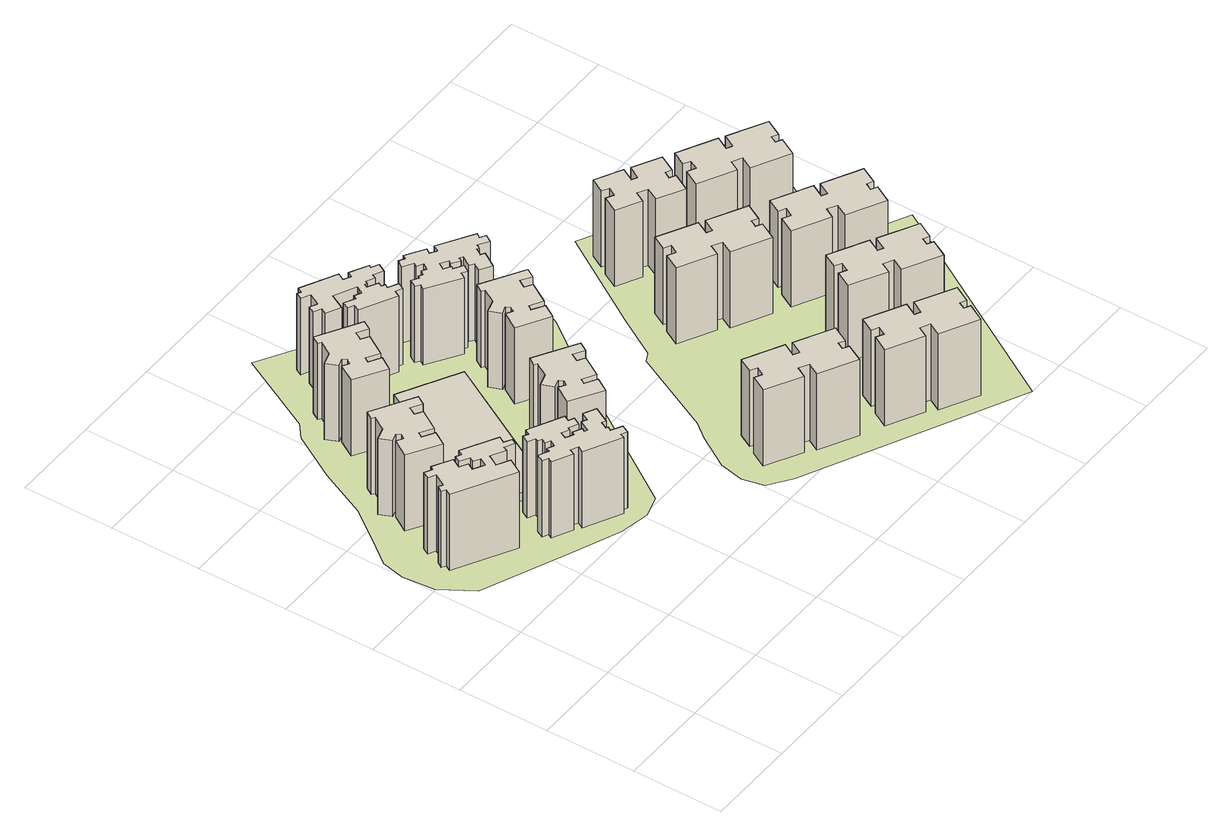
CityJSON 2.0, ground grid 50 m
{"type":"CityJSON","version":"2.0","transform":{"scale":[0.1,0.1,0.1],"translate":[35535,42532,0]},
"CityObjects":{
"building1":{"type":"Building","attributes":{"class":"1000","function":"1000","usage":"1000","roofType":"1000","measuredHeight":48,"storeysAboveGround":16,"storeysBelowGround":0,"landuse":"residential"},"geometry":[{"type":"Solid","lod":"1","boundaries":[[[[0,1,2,3]],[[3,2,4,5]],[[5,4,6,7]],[[7,6,8,9]],[[9,8,10,11]],[[11,10,12,13]],[[13,12,14,15]],[[15,14,16,17]],[[17,16,18,19]],[[19,18,20,21]],[[21,20,22,23]],[[23,22,24,25]],[[25,24,26,27]],[[27,26,28,29]],[[29,28,30,31]],[[31,30,32,33]],[[33,32,34,35]],[[35,34,36,37]],[[37,36,38,39]],[[39,38,40,41]],[[41,40,42,43]],[[43,42,44,45]],[[45,44,46,47]],[[47,46,48,49]],[[49,48,50,51]],[[51,50,52,53]],[[53,52,54,55]],[[55,54,56,57]],[[57,56,58,59]],[[59,58,60,61]],[[61,60,62,63]],[[63,62,1,0]],[[60,58,56,54,52,50,48,46,44,42,40,38,36,34,32,30,28,26,24,22,20,18,16,14,12,10,8,6,4,2,1,62]],[[7,9,11,13,15,17,19,21,23,25,27,29,31,33,35,37,39,41,43,45,47,49,51,53,55,57,59,61,63,0,3,5]]]]}]},
"building2":{"type":"Building","attributes":{"class":"1000","function":"1000","usage":"1000","roofType":"1000","measuredHeight":48,"storeysAboveGround":16,"storeysBelowGround":0,"landuse":"residential"},"geometry":[{"type":"Solid","lod":"1","boundaries":[[[[64,65,66,67]],[[67,66,68,69]],[[69,68,70,71]],[[71,70,72,73]],[[73,72,74,75]],[[75,74,76,77]],[[77,76,78,79]],[[79,78,80,81]],[[81,80,82,83]],[[83,82,84,85]],[[85,84,86,87]],[[87,86,88,89]],[[89,88,90,91]],[[91,90,92,93]],[[93,92,94,95]],[[95,94,96,97]],[[97,96,98,99]],[[99,98,100,101]],[[101,100,102,103]],[[103,102,104,105]],[[105,104,65,64]],[[102,100,98,96,94,92,90,88,86,84,82,80,78,76,74,72,70,68,66,65,104]],[[71,73,75,77,79,81,83,85,87,89,91,93,95,97,99,101,103,105,64,67,69]]]]}]},
"building3":{"type":"Building","attributes":{"class":"1000","function":"1000","usage":"1000","roofType":"1000","measuredHeight":48,"storeysAboveGround":16,"storeysBelowGround":0,"landuse":"residential"},"geometry":[{"type":"Solid","lod":"1","boundaries":[[[[106,107,108,109]],[[109,108,110,111]],[[111,110,112,113]],[[113,112,114,115]],[[115,114,116,117]],[[117,116,118,119]],[[119,118,120,121]],[[121,120,122,123]],[[123,122,124,125]],[[125,124,126,127]],[[127,126,128,129]],[[129,128,130,131]],[[131,130,132,133]],[[133,132,134,135]],[[135,134,136,137]],[[137,136,138,139]],[[139,138,140,141]],[[141,140,142,143]],[[143,142,144,145]],[[145,144,146,147]],[[147,146,148,149]],[[149,148,150,151]],[[151,150,152,153]],[[153,152,154,155]],[[155,154,156,157]],[[157,156,158,159]],[[159,158,160,161]],[[161,160,162,163]],[[163,162,164,165]],[[165,164,166,167]],[[167,166,168,169]],[[169,168,170,171]],[[171,170,172,173]],[[173,172,174,175]],[[175,174,176,177]],[[177,176,178,179]],[[179,178,180,181]],[[181,180,182,183]],[[183,182,184,185]],[[185,184,186,187]],[[187,186,188,189]],[[189,188,190,191]],[[191,190,192,193]],[[193,192,194,195]],[[195,194,196,197]],[[197,196,198,199]],[[199,198,107,106]],[[196,194,192,190,188,186,184,182,180,178,176,174,172,170,168,166,164,162,160,158,156,154,152,150,148,146,144,142,140,138,136,134,132,130,128,126,124,122,120,118,116,114,112,110,108,107,198]],[[113,115,117,119,121,123,125,127,129,131,133,135,137,139,141,143,145,147,149,151,153,155,157,159,161,163,165,167,169,171,173,175,177,179,181,183,185,187,189,191,193,195,197,199,106,109,111]]]]}]},
"building4":{"type":"Building","attributes":{"class":"1000","function":"1000","usage":"1000","roofType":"1000","measuredHeight":48,"storeysAboveGround":16,"storeysBelowGround":0,"landuse":"residential"},"geometry":[{"type":"Solid","lod":"1","boundaries":[[[[200,201,202,203]],[[203,202,204,205]],[[205,204,206,207]],[[207,206,208,209]],[[209,208,210,211]],[[211,210,212,213]],[[213,212,214,215]],[[215,214,216,217]],[[217,216,218,219]],[[219,218,220,221]],[[221,220,222,223]],[[223,222,224,225]],[[225,224,226,227]],[[227,226,228,229]],[[229,228,230,231]],[[231,230,232,233]],[[233,232,234,235]],[[235,234,236,237]],[[237,236,238,239]],[[239,238,240,241]],[[241,240,201,200]],[[238,236,234,232,230,228,226,224,222,220,218,216,214,212,210,208,206,204,202,201,240]],[[207,209,211,213,215,217,219,221,223,225,227,229,231,233,235,237,239,241,200,203,205]]]]}]},
"building5":{"type":"Building","attributes":{"class":"1000","function":"1610","usage":"1610","roofType":"1000","measuredHeight":5,"storeysAboveGround":2,"storeysBelowGround":0,"amenity":"parking","landuse":"residential","parking":"multi-storey"},"geometry":[{"type":"Solid","lod":"1","boundaries":[[[[242,243,244,245]],[[245,244,246,247]],[[247,246,248,249]],[[249,248,250,251]],[[251,250,252,253]],[[253,252,254,255]],[[255,254,256,257]],[[257,256,243,242]],[[254,252,250,248,246,244,243,256]],[[249,251,253,255,257,242,245,247]]]]}]},
"building6":{"type":"Building","attributes":{"class":"1000","function":"1000","usage":"1000","roofType":"1000","measuredHeight":48,"storeysAboveGround":16,"storeysBelowGround":0,"landuse":"residential"},"geometry":[{"type":"Solid","lod":"1","boundaries":[[[[258,259,260,261]],[[261,260,262,263]],[[263,262,264,265]],[[265,264,266,267]],[[267,266,268,269]],[[269,268,270,271]],[[271,270,272,273]],[[273,272,274,275]],[[275,274,276,277]],[[277,276,278,279]],[[279,278,280,281]],[[281,280,282,283]],[[283,282,284,285]],[[285,284,286,287]],[[287,286,288,289]],[[289,288,290,291]],[[291,290,292,293]],[[293,292,294,295]],[[295,294,296,297]],[[297,296,298,299]],[[299,298,259,258]],[[296,294,292,290,288,286,284,282,280,278,276,274,272,270,268,266,264,262,260,259,298]],[[265,267,269,271,273,275,277,279,281,283,285,287,289,291,293,295,297,299,258,261,263]]]]}]},
"building7":{"type":"Building","attributes":{"class":"1000","function":"1000","usage":"1000","roofType":"1000","measuredHeight":48,"storeysAboveGround":16,"storeysBelowGround":0,"landuse":"residential"},"geometry":[{"type":"Solid","lod":"1","boundaries":[[[[300,301,302,303]],[[303,302,304,305]],[[305,304,306,307]],[[307,306,308,309]],[[309,308,310,311]],[[311,310,312,313]],[[313,312,314,315]],[[315,314,316,317]],[[317,316,318,319]],[[319,318,320,321]],[[321,320,322,323]],[[323,322,324,325]],[[325,324,326,327]],[[327,326,328,329]],[[329,328,330,331]],[[331,330,332,333]],[[333,332,334,335]],[[335,334,336,337]],[[337,336,338,339]],[[339,338,340,341]],[[341,340,342,343]],[[343,342,344,345]],[[345,344,346,347]],[[347,346,348,349]],[[349,348,350,351]],[[351,350,352,353]],[[353,352,354,355]],[[355,354,356,357]],[[357,356,358,359]],[[359,358,360,361]],[[361,360,362,363]],[[363,362,364,365]],[[365,364,366,367]],[[367,366,368,369]],[[369,368,370,371]],[[371,370,372,373]],[[373,372,374,375]],[[375,374,376,377]],[[377,376,378,379]],[[379,378,380,381]],[[381,380,382,383]],[[383,382,384,385]],[[385,384,301,300]],[[382,380,378,376,374,372,370,368,366,364,362,360,358,356,354,352,350,348,346,344,342,340,338,336,334,332,330,328,326,324,322,320,318,316,314,312,310,308,306,304,302,301,384]],[[307,309,311,313,315,317,319,321,323,325,327,329,331,333,335,337,339,341,343,345,347,349,351,353,355,357,359,361,363,365,367,369,371,373,375,377,379,381,383,385,300,303,305]]]]}]},
"building8":{"type":"Building","attributes":{"class":"1000","function":"1000","usage":"1000","roofType":"1000","measuredHeight":48,"storeysAboveGround":16,"storeysBelowGround":0,"landuse":"residential"},"geometry":[{"type":"Solid","lod":"1","boundaries":[[[[386,387,388,389]],[[389,388,390,391]],[[391,390,392,393]],[[393,392,394,395]],[[395,394,396,397]],[[397,396,398,399]],[[399,398,400,401]],[[401,400,402,403]],[[403,402,404,405]],[[405,404,406,407]],[[407,406,408,409]],[[409,408,410,411]],[[411,410,412,413]],[[413,412,414,415]],[[415,414,416,417]],[[417,416,418,419]],[[419,418,420,421]],[[421,420,422,423]],[[423,422,424,425]],[[425,424,387,386]],[[422,420,418,416,414,412,410,408,406,404,402,400,398,396,394,392,390,388,387,424]],[[393,395,397,399,401,403,405,407,409,411,413,415,417,419,421,423,425,386,389,391]]]]}]},
"building9":{"type":"Building","attributes":{"class":"1000","function":"1000","usage":"1000","roofType":"1000","measuredHeight":48,"storeysAboveGround":16,"storeysBelowGround":0,"landuse":"residential"},"geometry":[{"type":"Solid","lod":"1","boundaries":[[[[426,427,428,429]],[[429,428,430,431]],[[431,430,432,433]],[[433,432,434,435]],[[435,434,436,437]],[[437,436,438,439]],[[439,438,440,441]],[[441,440,442,443]],[[443,442,444,445]],[[445,444,446,447]],[[447,446,448,449]],[[449,448,450,451]],[[451,450,452,453]],[[453,452,454,455]],[[455,454,456,457]],[[457,456,458,459]],[[459,458,460,461]],[[461,460,462,463]],[[463,462,464,465]],[[465,464,466,467]],[[467,466,427,426]],[[464,462,460,458,456,454,452,450,448,446,444,442,440,438,436,434,432,430,428,427,466]],[[433,435,437,439,441,443,445,447,449,451,453,455,457,459,461,463,465,467,426,429,431]]]]}]},
"building10":{"type":"Building","attributes":{"class":"1000","function":"1000","usage":"1000","roofType":"1000","measuredHeight":48,"storeysAboveGround":16,"storeysBelowGround":0,"landuse":"residential"},"geometry":[{"type":"Solid","lod":"1","boundaries":[[[[468,469,470,471]],[[471,470,472,473]],[[473,472,474,475]],[[475,474,476,477]],[[477,476,478,479]],[[479,478,480,481]],[[481,480,482,483]],[[483,482,484,485]],[[485,484,486,487]],[[487,486,488,489]],[[489,488,490,491]],[[491,490,492,493]],[[493,492,494,495]],[[495,494,496,497]],[[497,496,498,499]],[[499,498,500,501]],[[501,500,502,503]],[[503,502,504,505]],[[505,504,506,507]],[[507,506,508,509]],[[509,508,510,511]],[[511,510,512,513]],[[513,512,514,515]],[[515,514,516,517]],[[517,516,518,519]],[[519,518,520,521]],[[521,520,522,523]],[[523,522,524,525]],[[525,524,526,527]],[[527,526,528,529]],[[529,528,530,531]],[[531,530,532,533]],[[533,532,534,535]],[[535,534,536,537]],[[537,536,538,539]],[[539,538,540,541]],[[541,540,542,543]],[[543,542,544,545]],[[545,544,546,547]],[[547,546,548,549]],[[549,548,550,551]],[[551,550,552,553]],[[553,552,554,555]],[[555,554,556,557]],[[557,556,558,559]],[[559,558,560,561]],[[561,560,469,468]],[[558,556,554,552,550,548,546,544,542,540,538,536,534,532,530,528,526,524,522,520,518,516,514,512,510,508,506,504,502,500,498,496,494,492,490,488,486,484,482,480,478,476,474,472,470,469,560]],[[475,477,479,481,483,485,487,489,491,493,495,497,499,501,503,505,507,509,511,513,515,517,519,521,523,525,527,529,531,533,535,537,539,541,543,545,547,549,551,553,555,557,559,561,468,471,473]]]]}]},
"building11":{"type":"Building","attributes":{"class":"1000","function":"1000","usage":"1000","roofType":"1000","measuredHeight":48,"storeysAboveGround":16,"storeysBelowGround":0,"landuse":"residential"},"geometry":[{"type":"Solid","lod":"1","boundaries":[[[[562,563,564,565]],[[565,564,566,567]],[[567,566,568,569]],[[569,568,570,571]],[[571,570,572,573]],[[573,572,574,575]],[[575,574,576,577]],[[577,576,578,579]],[[579,578,580,581]],[[581,580,582,583]],[[583,582,584,585]],[[585,584,586,587]],[[587,586,588,589]],[[589,588,590,591]],[[591,590,592,593]],[[593,592,594,595]],[[595,594,596,597]],[[597,596,598,599]],[[599,598,600,601]],[[601,600,563,562]],[[598,596,594,592,590,588,586,584,582,580,578,576,574,572,570,568,566,564,563,600]],[[569,571,573,575,577,579,581,583,585,587,589,591,593,595,597,599,601,562,565,567]]]]}]},
"building12":{"type":"Building","attributes":{"class":"1000","function":"1000","usage":"1000","roofType":"1000","measuredHeight":48,"storeysAboveGround":16,"storeysBelowGround":0,"landuse":"residential"},"geometry":[{"type":"Solid","lod":"1","boundaries":[[[[602,603,604,605]],[[605,604,606,607]],[[607,606,608,609]],[[609,608,610,611]],[[611,610,612,613]],[[613,612,614,615]],[[615,614,616,617]],[[617,616,618,619]],[[619,618,620,621]],[[621,620,622,623]],[[623,622,624,625]],[[625,624,626,627]],[[627,626,628,629]],[[629,628,630,631]],[[631,630,632,633]],[[633,632,634,635]],[[635,634,636,637]],[[637,636,638,639]],[[639,638,640,641]],[[641,640,603,602]],[[638,636,634,632,630,628,626,624,622,620,618,616,614,612,610,608,606,604,603,640]],[[609,611,613,615,617,619,621,623,625,627,629,631,633,635,637,639,641,602,605,607]]]]}]},
"building13":{"type":"Building","attributes":{"class":"1000","function":"1000","usage":"1000","roofType":"1000","measuredHeight":48,"storeysAboveGround":16,"storeysBelowGround":0,"landuse":"residential"},"geometry":[{"type":"Solid","lod":"1","boundaries":[[[[642,643,644,645]],[[645,644,646,647]],[[647,646,648,649]],[[649,648,650,651]],[[651,650,652,653]],[[653,652,654,655]],[[655,654,656,657]],[[657,656,658,659]],[[659,658,660,661]],[[661,660,662,663]],[[663,662,664,665]],[[665,664,666,667]],[[667,666,668,669]],[[669,668,670,671]],[[671,670,672,673]],[[673,672,674,675]],[[675,674,676,677]],[[677,676,678,679]],[[679,678,680,681]],[[681,680,643,642]],[[678,676,674,672,670,668,666,664,662,660,658,656,654,652,650,648,646,644,643,680]],[[649,651,653,655,657,659,661,663,665,667,669,671,673,675,677,679,681,642,645,647]]]]}]},
"building14":{"type":"Building","attributes":{"class":"1000","function":"1000","usage":"1000","roofType":"1000","measuredHeight":48,"storeysAboveGround":16,"storeysBelowGround":0,"landuse":"residential"},"geometry":[{"type":"Solid","lod":"1","boundaries":[[[[682,683,684,685]],[[685,684,686,687]],[[687,686,688,689]],[[689,688,690,691]],[[691,690,692,693]],[[693,692,694,695]],[[695,694,696,697]],[[697,696,698,699]],[[699,698,700,701]],[[701,700,702,703]],[[703,702,704,705]],[[705,704,706,707]],[[707,706,708,709]],[[709,708,710,711]],[[711,710,712,713]],[[713,712,714,715]],[[715,714,716,717]],[[717,716,718,719]],[[719,718,720,721]],[[721,720,683,682]],[[718,716,714,712,710,708,706,704,702,700,698,696,694,692,690,688,686,684,683,720]],[[689,691,693,695,697,699,701,703,705,707,709,711,713,715,717,719,721,682,685,687]]]]}]},
"building15":{"type":"Building","attributes":{"class":"1000","function":"1000","usage":"1000","roofType":"1000","measuredHeight":48,"storeysAboveGround":16,"storeysBelowGround":0,"landuse":"residential"},"geometry":[{"type":"Solid","lod":"1","boundaries":[[[[722,723,724,725]],[[725,724,726,727]],[[727,726,728,729]],[[729,728,730,731]],[[731,730,732,733]],[[733,732,734,735]],[[735,734,736,737]],[[737,736,738,739]],[[739,738,740,741]],[[741,740,742,743]],[[743,742,744,745]],[[745,744,746,747]],[[747,746,748,749]],[[749,748,750,751]],[[751,750,752,753]],[[753,752,754,755]],[[755,754,756,757]],[[757,756,758,759]],[[759,758,760,761]],[[761,760,723,722]],[[758,756,754,752,750,748,746,744,742,740,738,736,734,732,730,728,726,724,723,760]],[[729,731,733,735,737,739,741,743,745,747,749,751,753,755,757,759,761,722,725,727]]]]}]},
"building16":{"type":"Building","attributes":{"class":"1000","function":"1000","usage":"1000","roofType":"1000","measuredHeight":48,"storeysAboveGround":16,"storeysBelowGround":0,"landuse":"residential"},"geometry":[{"type":"Solid","lod":"1","boundaries":[[[[762,763,764,765]],[[765,764,766,767]],[[767,766,768,769]],[[769,768,770,771]],[[771,770,772,773]],[[773,772,774,775]],[[775,774,776,777]],[[777,776,778,779]],[[779,778,780,781]],[[781,780,782,783]],[[783,782,784,785]],[[785,784,786,787]],[[787,786,788,789]],[[789,788,790,791]],[[791,790,792,793]],[[793,792,794,795]],[[795,794,796,797]],[[797,796,798,799]],[[799,798,800,801]],[[801,800,763,762]],[[798,796,794,792,790,788,786,784,782,780,778,776,774,772,770,768,766,764,763,800]],[[769,771,773,775,777,779,781,783,785,787,789,791,793,795,797,799,801,762,765,767]]]]}]},
"landuse1":{"type":"LandUse","attributes":{"function":"1040","plot_ratio":3.4,"plot_area":25048.82,"landuse":"residential"},"geometry":[{"type":"MultiSurface","lod":"1","boundaries":[[[802,803,804,805,806,807,808,809,810,811,812,813,814,815,816,817,818,819]]]}]},
"landuse2":{"type":"LandUse","attributes":{"function":"1040","plot_ratio":3,"plot_area":27466.24,"landuse":"residential"},"geometry":[{"type":"MultiSurface","lod":"1","boundaries":[[[820,821,822,823,824,825,826,827,828,829,830,831,832,833]]]}]}
},
"vertices":[
[421,1570,480],[421,1570,0],[435,1594,0],[435,1594,480],[383,1623,0],[383,1623,480],[403,1658,0],[403,1658,480],[433,1641,0],[433,1641,480],[449,1669,0],[449,1669,480],[637,1564,0],[637,1564,480],[617,1530,0],[617,1530,480],[657,1507,0],[657,1507,480],[641,1478,0],[641,1478,480],[589,1507,0],[589,1507,480],[576,1483,0],[576,1483,480],[499,1526,0],[499,1526,480],[466,1467,0],[466,1467,480],[534,1429,0],[534,1429,480],[487,1347,0],[487,1347,480],[170,1526,0],[170,1526,480],[187,1557,0],[187,1557,480],[165,1570,0],[165,1570,480],[184,1602,0],[184,1602,480],[206,1589,0],[206,1589,480],[245,1656,0],[245,1656,480],[205,1678,0],[205,1678,480],[226,1715,0],[226,1715,480],[268,1692,0],[268,1692,480],[279,1712,0],[279,1712,480],[382,1654,0],[382,1654,480],[353,1603,0],[353,1603,480],[397,1578,0],[397,1578,480],[376,1541,0],[376,1541,480],[435,1508,0],[435,1508,480],[458,1550,0],[458,1550,480],
[369,2050,480],[369,2050,0],[415,2125,0],[415,2125,480],[398,2135,0],[398,2135,480],[425,2179,0],[425,2179,480],[652,2043,0],[652,2043,480],[622,1995,0],[622,1995,480],[564,2030,0],[564,2030,480],[538,1988,0],[538,1988,480],[579,1964,0],[579,1964,480],[511,1852,0],[511,1852,480],[442,1894,0],[442,1894,480],[426,1868,0],[426,1868,480],[490,1830,0],[490,1830,480],[445,1755,0],[445,1755,480],[276,1857,0],[276,1857,480],[334,1952,0],[334,1952,480],[370,1930,0],[370,1930,480],[385,1955,0],[385,1955,480],[372,1978,0],[372,1978,480],[328,1963,0],[328,1963,480],[301,2030,0],[301,2030,480],
[874,1338,480],[874,1338,0],[867,1324,0],[867,1324,480],[827,1345,0],[827,1345,480],[819,1330,0],[819,1330,480],[809,1310,0],[809,1310,480],[853,1287,0],[853,1287,480],[862,1305,0],[862,1305,480],[908,1281,0],[908,1281,480],[899,1263,0],[899,1263,480],[916,1254,0],[916,1254,480],[947,1312,0],[947,1312,480],[975,1297,0],[975,1297,480],[998,1339,0],[998,1339,480],[1063,1306,0],[1063,1306,480],[1016,1218,0],[1016,1218,480],[995,1230,0],[995,1230,480],[976,1193,0],[976,1193,480],[987,1187,0],[987,1187,480],[975,1165,0],[975,1165,480],[1033,1134,0],[1033,1134,480],[1011,1092,0],[1011,1092,480],[980,1108,0],[980,1108,480],[968,1084,0],[968,1084,480],[773,1185,0],[773,1185,480],[791,1220,0],[791,1220,480],[753,1240,0],[753,1240,480],[738,1211,0],[738,1211,480],[632,1266,0],[632,1266,480],[644,1287,0],[644,1287,480],[612,1304,0],[612,1304,480],[633,1345,0],[633,1345,480],[689,1317,0],[689,1317,480],[699,1337,0],[699,1337,480],[734,1319,0],[734,1319,480],[752,1353,0],[752,1353,480],[726,1366,0],[726,1366,480],[739,1391,0],[739,1391,480],[716,1403,0],[716,1403,480],[723,1417,0],[723,1417,480],[683,1438,0],[683,1438,480],[704,1479,0],[704,1479,480],[733,1464,0],[733,1464,480],[749,1494,0],[749,1494,480],[933,1398,0],[933,1398,480],[917,1368,0],[917,1368,480],[947,1353,0],[947,1353,480],[925,1312,0],[925,1312,480],
[659,2561,480],[659,2561,0],[705,2636,0],[705,2636,480],[688,2646,0],[688,2646,480],[715,2690,0],[715,2690,480],[941,2555,0],[941,2555,480],[912,2506,0],[912,2506,480],[853,2542,0],[853,2542,480],[828,2500,0],[828,2500,480],[869,2475,0],[869,2475,480],[801,2364,0],[801,2364,480],[732,2405,0],[732,2405,480],[716,2379,0],[716,2379,480],[780,2341,0],[780,2341,480],[734,2267,0],[734,2267,480],[566,2368,0],[566,2368,480],[624,2463,0],[624,2463,480],[659,2441,0],[659,2441,480],[674,2466,0],[674,2466,480],[662,2489,0],[662,2489,480],[618,2474,0],[618,2474,480],[591,2541,0],[591,2541,480],
[753,2171,50],[753,2171,0],[827,2130,0],[827,2130,50],[991,2422,0],[991,2422,50],[1316,2242,0],[1316,2242,50],[883,1468,0],[883,1468,50],[559,1647,0],[559,1647,50],[760,2006,0],[760,2006,50],[684,2048,0],[684,2048,50],
[1118,1640,480],[1118,1640,0],[1164,1714,0],[1164,1714,480],[1147,1725,0],[1147,1725,480],[1174,1769,0],[1174,1769,480],[1400,1633,0],[1400,1633,480],[1371,1585,0],[1371,1585,480],[1312,1620,0],[1312,1620,480],[1287,1578,0],[1287,1578,480],[1328,1554,0],[1328,1554,480],[1260,1442,0],[1260,1442,480],[1191,1484,0],[1191,1484,480],[1175,1458,0],[1175,1458,480],[1239,1420,0],[1239,1420,480],[1193,1345,0],[1193,1345,480],[1025,1447,0],[1025,1447,480],[1083,1542,0],[1083,1542,480],[1118,1520,0],[1118,1520,480],[1133,1545,0],[1133,1545,480],[1121,1568,0],[1121,1568,480],[1077,1553,0],[1077,1553,480],[1050,1620,0],[1050,1620,480],
[1180,2816,480],[1180,2816,0],[1280,2764,0],[1280,2764,480],[1273,2750,0],[1273,2750,480],[1312,2730,0],[1312,2730,480],[1287,2684,0],[1287,2684,480],[1234,2711,0],[1234,2711,480],[1223,2690,0],[1223,2690,480],[1177,2713,0],[1177,2713,480],[1168,2697,0],[1168,2697,480],[1157,2703,0],[1157,2703,480],[1147,2686,0],[1147,2686,480],[1204,2656,0],[1204,2656,480],[1193,2634,0],[1193,2634,480],[1212,2624,0],[1212,2624,480],[1201,2604,0],[1201,2604,480],[1255,2576,0],[1255,2576,480],[1236,2540,0],[1236,2540,480],[1199,2559,0],[1199,2559,480],[1182,2526,0],[1182,2526,480],[990,2625,0],[990,2625,480],[1007,2658,0],[1007,2658,480],[974,2675,0],[974,2675,480],[993,2712,0],[993,2712,480],[1053,2680,0],[1053,2680,480],[1063,2700,0],[1063,2700,480],[1100,2681,0],[1100,2681,480],[1112,2704,0],[1112,2704,480],[1121,2722,0],[1121,2722,480],[1004,2782,0],[1004,2782,480],[960,2699,0],[960,2699,480],[882,2739,0],[882,2739,480],[898,2770,0],[898,2770,480],[858,2790,0],[858,2790,480],[878,2827,0],[878,2827,480],[917,2807,0],[917,2807,480],[949,2869,0],[949,2869,480],[901,2894,0],[901,2894,480],[920,2929,0],[920,2929,480],[942,2918,0],[942,2918,480],[957,2945,0],[957,2945,480],[1148,2847,0],[1148,2847,480],[1127,2808,0],[1127,2808,480],[1166,2788,0],[1166,2788,480],
[1619,738,480],[1619,738,0],[1666,826,0],[1666,826,480],[1709,803,0],[1709,803,480],[1734,849,0],[1734,849,480],[1697,869,0],[1697,869,480],[1739,946,0],[1739,946,480],[1943,837,0],[1943,837,480],[1905,767,0],[1905,767,480],[1936,750,0],[1936,750,480],[1973,819,0],[1973,819,480],[2176,711,0],[2176,711,480],[2127,620,0],[2127,620,480],[2094,638,0],[2094,638,480],[2074,602,0],[2074,602,480],[2107,584,0],[2107,584,480],[2056,489,0],[2056,489,480],[1857,596,0],[1857,596,480],[1894,663,0],[1894,663,480],[1841,692,0],[1841,692,480],[1810,636,0],[1810,636,480],
[1402,2141,480],[1402,2141,0],[1448,2216,0],[1448,2216,480],[1431,2226,0],[1431,2226,480],[1458,2271,0],[1458,2271,480],[1685,2135,0],[1685,2135,480],[1655,2086,0],[1655,2086,480],[1597,2122,0],[1597,2122,480],[1571,2080,0],[1571,2080,480],[1612,2055,0],[1612,2055,480],[1544,1944,0],[1544,1944,480],[1475,1985,0],[1475,1985,480],[1459,1960,0],[1459,1960,480],[1523,1921,0],[1523,1921,480],[1478,1847,0],[1478,1847,480],[1309,1948,0],[1309,1948,480],[1367,2043,0],[1367,2043,480],[1403,2022,0],[1403,2022,480],[1418,2046,0],[1418,2046,480],[1405,2069,0],[1405,2069,480],[1361,2054,0],[1361,2054,480],[1334,2121,0],[1334,2121,480],
[1487,2428,480],[1487,2428,0],[1536,2398,0],[1536,2398,480],[1511,2358,0],[1511,2358,480],[1483,2376,0],[1483,2376,480],[1464,2347,0],[1464,2347,480],[1288,2458,0],[1288,2458,480],[1306,2486,0],[1306,2486,480],[1279,2503,0],[1279,2503,480],[1304,2543,0],[1304,2543,480],[1343,2519,0],[1343,2519,480],[1351,2532,0],[1351,2532,480],[1373,2518,0],[1373,2518,480],[1388,2542,0],[1388,2542,480],[1413,2526,0],[1413,2526,480],[1433,2559,0],[1433,2559,480],[1400,2579,0],[1400,2579,480],[1413,2599,0],[1413,2599,480],[1360,2632,0],[1360,2632,480],[1385,2671,0],[1385,2671,480],[1416,2652,0],[1416,2652,480],[1429,2673,0],[1429,2673,480],[1530,2609,0],[1530,2609,480],[1512,2582,0],[1512,2582,480],[1548,2559,0],[1548,2559,480],[1569,2592,0],[1569,2592,480],[1755,2476,0],[1755,2476,480],[1740,2452,0],[1740,2452,480],[1770,2434,0],[1770,2434,480],[1744,2394,0],[1744,2394,480],[1689,2429,0],[1689,2429,480],[1675,2407,0],[1675,2407,480],[1664,2414,0],[1664,2414,480],[1642,2379,0],[1642,2379,480],[1663,2366,0],[1663,2366,480],[1610,2283,0],[1610,2283,480],[1548,2322,0],[1548,2322,480],[1574,2362,0],[1574,2362,480],[1547,2380,0],[1547,2380,480],[1581,2435,0],[1581,2435,480],[1565,2445,0],[1565,2445,480],[1554,2428,0],[1554,2428,480],[1510,2455,0],[1510,2455,480],[1521,2472,0],[1521,2472,480],[1479,2499,0],[1479,2499,480],[1467,2480,0],[1467,2480,480],[1458,2466,0],[1458,2466,480],[1496,2442,0],[1496,2442,480],
[2180,432,480],[2180,432,0],[2228,520,0],[2228,520,480],[2271,497,0],[2271,497,480],[2296,543,0],[2296,543,480],[2258,563,0],[2258,563,480],[2300,641,0],[2300,641,480],[2504,532,0],[2504,532,480],[2466,461,0],[2466,461,480],[2497,445,0],[2497,445,480],[2535,514,0],[2535,514,480],[2738,405,0],[2738,405,480],[2689,315,0],[2689,315,480],[2655,333,0],[2655,333,480],[2636,297,0],[2636,297,480],[2669,279,0],[2669,279,480],[2617,184,0],[2617,184,480],[2418,290,0],[2418,290,480],[2455,358,0],[2455,358,480],[2402,386,0],[2402,386,480],[2372,330,0],[2372,330,480],
[2092,1568,480],[2092,1568,0],[2140,1655,0],[2140,1655,480],[2183,1632,0],[2183,1632,480],[2208,1678,0],[2208,1678,480],[2171,1698,0],[2171,1698,480],[2213,1776,0],[2213,1776,480],[2416,1667,0],[2416,1667,480],[2378,1596,0],[2378,1596,480],[2410,1580,0],[2410,1580,480],[2447,1649,0],[2447,1649,480],[2650,1540,0],[2650,1540,480],[2601,1450,0],[2601,1450,480],[2568,1468,0],[2568,1468,480],[2548,1432,0],[2548,1432,480],[2581,1414,0],[2581,1414,480],[2530,1319,0],[2530,1319,480],[2331,1425,0],[2331,1425,480],[2367,1493,0],[2367,1493,480],[2314,1521,0],[2314,1521,480],[2284,1465,0],[2284,1465,480],
[2452,835,480],[2452,835,0],[2499,922,0],[2499,922,480],[2543,899,0],[2543,899,480],[2568,945,0],[2568,945,480],[2530,965,0],[2530,965,480],[2572,1043,0],[2572,1043,480],[2776,934,0],[2776,934,480],[2738,863,0],[2738,863,480],[2769,847,0],[2769,847,480],[2806,916,0],[2806,916,480],[3010,807,0],[3010,807,480],[2961,717,0],[2961,717,480],[2927,735,0],[2927,735,480],[2907,699,0],[2907,699,480],[2941,681,0],[2941,681,480],[2889,586,0],[2889,586,480],[2690,692,0],[2690,692,480],[2727,760,0],[2727,760,480],[2674,788,0],[2674,788,480],[2644,732,0],[2644,732,480],
[2259,2038,480],[2259,2038,0],[2306,2125,0],[2306,2125,480],[2349,2102,0],[2349,2102,480],[2374,2148,0],[2374,2148,480],[2337,2169,0],[2337,2169,480],[2379,2246,0],[2379,2246,480],[2522,2170,0],[2522,2170,480],[2484,2100,0],[2484,2100,480],[2515,2083,0],[2515,2083,480],[2552,2151,0],[2552,2151,480],[2699,2072,0],[2699,2072,480],[2649,1980,0],[2649,1980,480],[2616,1998,0],[2616,1998,480],[2596,1962,0],[2596,1962,480],[2629,1944,0],[2629,1944,480],[2578,1850,0],[2578,1850,480],[2436,1927,0],[2436,1927,480],[2473,1996,0],[2473,1996,480],[2421,2025,0],[2421,2025,480],[2390,1968,0],[2390,1968,480],
[2617,1273,480],[2617,1273,0],[2665,1361,0],[2665,1361,480],[2708,1338,0],[2708,1338,480],[2733,1384,0],[2733,1384,480],[2696,1404,0],[2696,1404,480],[2737,1481,0],[2737,1481,480],[2941,1372,0],[2941,1372,480],[2903,1302,0],[2903,1302,480],[2934,1285,0],[2934,1285,480],[2972,1354,0],[2972,1354,480],[3175,1246,0],[3175,1246,480],[3126,1155,0],[3126,1155,480],[3092,1173,0],[3092,1173,480],[3073,1137,0],[3073,1137,480],[3106,1119,0],[3106,1119,480],[3054,1024,0],[3054,1024,480],[2856,1130,0],[2856,1130,480],[2892,1198,0],[2892,1198,480],[2839,1226,0],[2839,1226,480],[2809,1171,0],[2809,1171,480],
[2635,1832,480],[2635,1832,0],[2682,1919,0],[2682,1919,480],[2725,1896,0],[2725,1896,480],[2750,1943,0],[2750,1943,480],[2713,1963,0],[2713,1963,480],[2755,2040,0],[2755,2040,480],[2959,1931,0],[2959,1931,480],[2920,1860,0],[2920,1860,480],[2952,1844,0],[2952,1844,480],[2989,1913,0],[2989,1913,480],[3192,1805,0],[3192,1805,480],[3143,1714,0],[3143,1714,480],[3110,1732,0],[3110,1732,480],[3090,1696,0],[3090,1696,480],[3123,1678,0],[3123,1678,480],[3072,1583,0],[3072,1583,480],[2873,1689,0],[2873,1689,480],[2910,1757,0],[2910,1757,480],[2857,1785,0],[2857,1785,480],[2826,1729,0],[2826,1729,480],
[591,1130,0],[859,1018,0],[1024,987,0],[1141,1025,0],[1524,1598,0],[1724,1890,0],[1896,2124,0],[2042,2411,0],[839,3131,0],[615,2698,0],[536,2636,0],[389,2384,0],[268,2124,0],[140,1946,0],[30,1808,0],[4,1682,0],[19,1503,0],[128,1330,0],
[2414,2372,0],[2095,1863,0],[1964,1638,0],[1913,1614,0],[1689,1163,0],[1624,1081,0],[1514,903,0],[1487,770,0],[1514,651,0],[1634,565,0],[2779,2,0],[3476,1180,0],[3102,1371,0],[3380,1861,0]
]}
